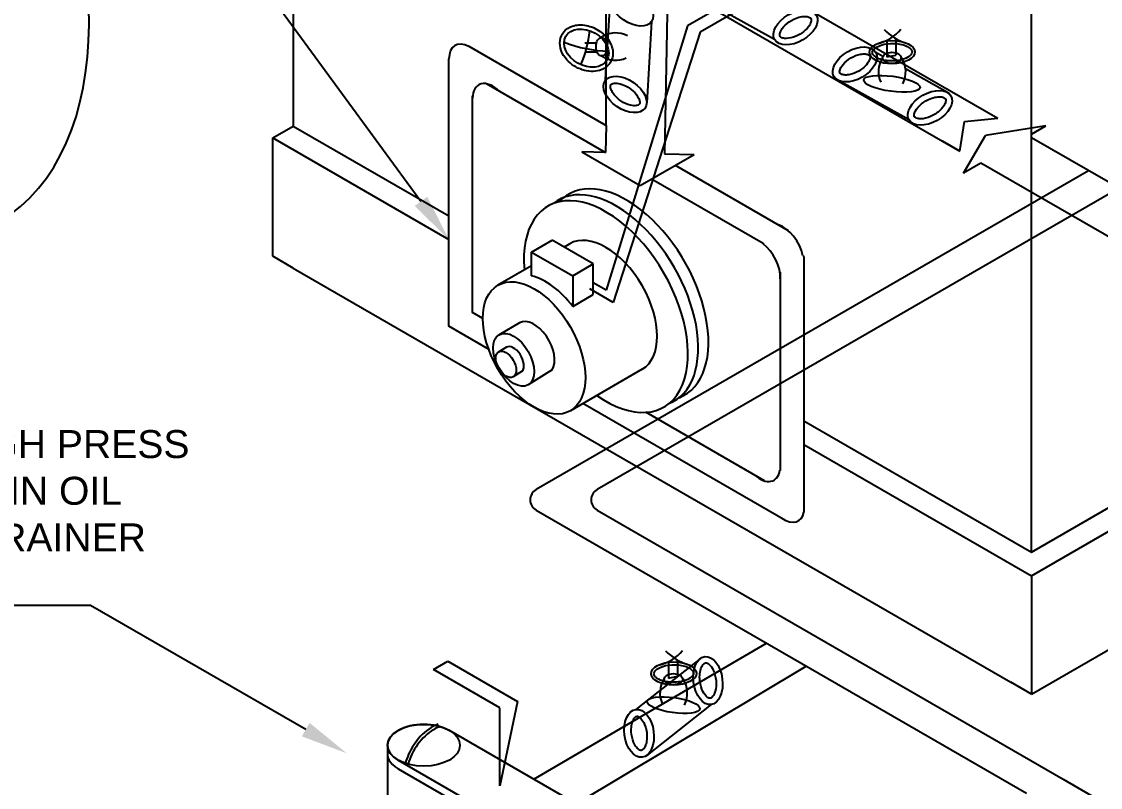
# Model space of a CAD drawing. Header units: millimetres. Extents: x 2399 to 3280, y 1312 to 2501.
# Drawn here: x 3070.3 to 3161.4, y 1476.1 to 1540.8 of the extents above; entities that cross this region are included whole.
import ezdxf
from ezdxf import colors
from ezdxf.entities.mleader import LeaderData, LeaderLine
from ezdxf.math import Vec2, Vec3

# ---------------------------------------------------------------- set-up
doc = ezdxf.new("R2010")
doc.units = ezdxf.units.MM
doc.styles.add('Annotative', font='arial.ttf', dxfattribs={"height": 1})
doc.styles.get("Standard").update_dxf_attribs({"font": 'arial.ttf', "height": 2})

msp = doc.modelspace()

# ---------------------------------------------------------------- linework, layer by layer
at = {"color": 143, "true_color": 0x7aafdf, "extrusion": (-4.44089e-16, 0, -1)}
for p, q in [((3155.60827, 1495.97849), (3155.60827, 1571.54906)), ((3093.25444, 1569.97849), (3093.25444, 1531.97849)), ((3108.08754, 1538.69153), (3108.08754, 1538.724)), ((3091.52239, 1530.97849), (3093.25444, 1531.97849)), ((3093.25444, 1531.97849), (3106.40782, 1524.38439)), ((3091.52239, 1520.97849), (3091.52239, 1530.97849)), ((3091.52239, 1530.97849), (3106.40782, 1522.38439)), ((3113.3941, 1521.33525), (3115.12615, 1522.33525)), ((3118.59025, 1520.33525), (3115.12615, 1522.33525)), ((3116.60429, 1522.03094), (3116.12875, 1521.75639)), ((3093.25444, 1519.97849), (3091.52239, 1520.97849)), ((3113.3941, 1519.33525), (3113.3941, 1521.33525)), ((3113.3941, 1521.33525), (3116.8582, 1519.33525)), ((3136.30615, 1521.01666), (3136.38858, 1520.96906)), ((3093.25444, 1519.97849), (3153.87622, 1484.97849)), ((3113.3941, 1520.17754), (3110.54211, 1518.53094)), ((3116.8582, 1519.33525), (3118.59025, 1520.33525)), ((3118.59025, 1519.739), (3118.59025, 1520.33525)), ((3116.8582, 1519.33525), (3116.8582, 1516.739)), ((3118.59025, 1517.739), (3118.59025, 1519.739)), ((3116.8582, 1516.739), (3118.59025, 1517.739)), ((3112.37922, 1515.34896), (3110.64717, 1514.34896)), ((3111.25955, 1513.2883), (3110.61003, 1512.9133)), ((3112.59889, 1511.26447), (3111.84543, 1510.79835)), ((3115.11929, 1511.38406), (3113.09666, 1510.10632)), ((3122.72801, 1511.42434), (3116.66583, 1507.92434)), ((3136.38858, 1507.07499), (3155.60827, 1495.97849)), ((3136.38858, 1505.07499), (3155.60827, 1493.97849)), ((3155.60827, 1495.97849), (3165.26099, 1501.55149)), ((3155.60827, 1493.97849), (3165.26099, 1499.55149)), ((3155.60827, 1493.97849), (3155.60827, 1483.97849)), ((3155.60827, 1483.97849), (3153.87622, 1484.97849))]:
    msp.add_line(p, q, dxfattribs=at)
at = {"color": 143, "true_color": 0x7aafdf}
for p, q in [((3155.60827, 1495.97849), (3155.60827, 1571.54906)), ((3155.60827, 1495.97849), (3155.60827, 1571.54906)), ((3093.25444, 1569.97849), (3093.25444, 1531.97849)), ((3093.25444, 1569.97849), (3093.25444, 1531.97849)), ((3124.98814, 1548.66742), (3124.61435, 1529.64246)), ((3124.98814, 1548.66742), (3152.75316, 1532.63728)), ((3119.67384, 1532.03465), (3119.67384, 1547.11683)), ((3119.67384, 1547.11683), (3149.56906, 1529.85682)), ((3133.66634, 1544.55033), (3126.56807, 1540.45214)), ((3134.5077, 1543.8829), (3127.6263, 1539.90992)), ((3120.02134, 1542.73171), (3119.77309, 1538.67711)), ((3133.90684, 1539.28865), (3127.90008, 1542.6362)), ((3123.52769, 1540.80167), (3123.11031, 1533.93777)), ((3126.56807, 1540.45214), (3119.69253, 1518.1026)), ((3127.6263, 1539.90992), (3120.28131, 1517.08281)), ((3117.89715, 1539.00701), (3118.87337, 1539.00701, -1.1522)), ((3143.38893, 1539.14356), (3143.3868, 1539.21403)), ((3143.38893, 1539.14356), (3143.38893, 1537.82896)), ((3144.14792, 1539.14356), (3144.14817, 1539.36894)), ((3144.14792, 1539.14356), (3144.14792, 1537.98148, -1.37156)), ((3108.08754, 1538.69153), (3108.08754, 1538.724)), ((3108.08754, 1538.69153), (3108.08754, 1538.724)), ((3117.89715, 1538.24802), (3118.90697, 1538.24802)), ((3119.77309, 1538.67711), (3119.63955, 1536.4959)), ((3143.06642, 1537.86484), (3142.45938, 1538.20348)), ((3143.38893, 1537.82896), (3144.14792, 1537.98148, -1.37156)), ((3119.63955, 1536.4959), (3119.59707, 1535.80209)), ((3148.52241, 1534.82126), (3144.97486, 1536.80023)), ((3145.26472, 1532.49596), (3139.25796, 1535.84352)), ((3149.95302, 1532.36612), (3152.75316, 1532.63728)), ((3091.52239, 1530.97849), (3093.25444, 1531.97849)), ((3091.52239, 1530.97849), (3093.25444, 1531.97849)), ((3093.25444, 1531.97849), (3106.40782, 1524.38439)), ((3093.25444, 1531.97849), (3106.40782, 1524.38439)), ((3119.67384, 1532.03465), (3119.62249, 1529.75489)), ((3149.56906, 1529.85682), (3149.95302, 1532.36612)), ((3156.80946, 1531.99537), (3151.73266, 1531.1805)), ((3155.60827, 1531.30187), (3156.80946, 1531.99537)), ((3091.52239, 1520.97849), (3091.52239, 1530.97849)), ((3091.52239, 1530.97849), (3106.40782, 1522.38439)), ((3091.52239, 1520.97849), (3091.52239, 1530.97849)), ((3091.52239, 1530.97849), (3106.40782, 1522.38439)), ((3149.86497, 1527.98597), (3151.73266, 1531.1805)), ((3165.26099, 1525.41588), (3155.60827, 1530.98888)), ((3149.56906, 1529.85682), (3148.08649, 1530.71278)), ((3119.62249, 1529.75489), (3117.623, 1529.79993)), ((3117.623, 1529.79993), (3122.55704, 1526.95125)), ((3122.55704, 1526.95125), (3127.12059, 1529.58602)), ((3124.61435, 1529.64246), (3127.12059, 1529.58602)), ((3160.43463, 1528.20238), (3113.7637, 1501.25691)), ((3151.33721, 1528.83597), (3149.86497, 1527.98597)), ((3165.26099, 1520.79708), (3151.33721, 1528.83597)), ((3163.0055, 1526.71809), (3118.91706, 1501.26362)), ((3113.3941, 1521.33525), (3115.12615, 1522.33525)), ((3113.3941, 1521.33525), (3115.12615, 1522.33525)), ((3118.59025, 1520.33525), (3115.12615, 1522.33525)), ((3118.59025, 1520.33525), (3115.12615, 1522.33525)), ((3116.60429, 1522.03094), (3116.12875, 1521.75639)), ((3116.60429, 1522.03094), (3116.12875, 1521.75639)), ((3093.25444, 1519.97849), (3091.52239, 1520.97849)), ((3093.25444, 1519.97849), (3091.52239, 1520.97849)), ((3113.3941, 1519.33525), (3113.3941, 1521.33525)), ((3113.3941, 1521.33525), (3116.8582, 1519.33525)), ((3113.3941, 1519.33525), (3113.3941, 1521.33525)), ((3113.3941, 1521.33525), (3116.8582, 1519.33525)), ((3136.30615, 1521.01666), (3136.38858, 1520.96906)), ((3136.30615, 1521.01666), (3136.38858, 1520.96906)), ((3093.25444, 1519.97849), (3153.87622, 1484.97849)), ((3093.25444, 1519.97849), (3153.87622, 1484.97849)), ((3113.3941, 1520.17754), (3110.54211, 1518.53094)), ((3113.3941, 1520.17754), (3110.54211, 1518.53094)), ((3116.8582, 1519.33525), (3118.59025, 1520.33525)), ((3116.8582, 1519.33525), (3118.59025, 1520.33525)), ((3118.59025, 1519.739), (3118.59025, 1520.33525)), ((3118.59025, 1519.739), (3118.59025, 1520.33525)), ((3116.8582, 1519.33525), (3116.8582, 1516.739)), ((3116.8582, 1519.33525), (3116.8582, 1516.739)), ((3118.59025, 1517.739), (3118.59025, 1519.739)), ((3118.59025, 1517.739), (3118.59025, 1519.739)), ((3120.28131, 1517.08281), (3118.313, 1518.21921)), ((3119.69253, 1518.1026), (3118.59025, 1518.739)), ((3116.8582, 1516.739), (3118.59025, 1517.739)), ((3116.8582, 1516.739), (3118.59025, 1517.739)), ((3112.37922, 1515.34896), (3110.64717, 1514.34896)), ((3112.37922, 1515.34896), (3110.64717, 1514.34896)), ((3111.25955, 1513.2883), (3110.61003, 1512.9133)), ((3111.25955, 1513.2883), (3110.61003, 1512.9133)), ((3112.59889, 1511.26447), (3111.84543, 1510.79835)), ((3112.59889, 1511.26447), (3111.84543, 1510.79835)), ((3115.11929, 1511.38406), (3113.09666, 1510.10632)), ((3115.11929, 1511.38406), (3113.09666, 1510.10632)), ((3122.72801, 1511.42434), (3116.66583, 1507.92434)), ((3122.72801, 1511.42434), (3116.66583, 1507.92434)), ((3136.38858, 1507.07499), (3155.60827, 1495.97849)), ((3136.38858, 1507.07499), (3155.60827, 1495.97849)), ((3136.38858, 1505.07499), (3155.60827, 1493.97849)), ((3136.38858, 1505.07499), (3155.60827, 1493.97849)), ((3155.60827, 1495.97849), (3165.26099, 1501.55149)), ((3155.60827, 1495.97849), (3165.26099, 1501.55149)), ((3113.7637, 1499.52485), (3155.19598, 1475.60392)), ((3118.91706, 1499.53156), (3158.29073, 1476.79917)), ((3155.60827, 1493.97849), (3165.26099, 1499.55149)), ((3155.60827, 1493.97849), (3165.26099, 1499.55149)), ((3155.60827, 1493.97849), (3155.60827, 1483.97849)), ((3155.60827, 1493.97849), (3155.60827, 1483.97849)), ((3113.58358, 1476.78736), (3133.23824, 1488.28122)), ((3155.60827, 1483.97849), (3163.52894, 1488.55149)), ((3105.1012, 1486.05908), (3106.30812, 1486.75589)), ((3106.30812, 1486.75589), (3112.20809, 1483.34954)), ((3117.15961, 1474.72273), (3136.57601, 1486.35416)), ((3127.64721, 1487.00058), (3124.46129, 1484.48039)), ((3124.94047, 1486.64751), (3124.93834, 1486.71798)), ((3124.94047, 1486.64751), (3124.94047, 1485.33291)), ((3125.69945, 1486.64751), (3125.69971, 1486.87289)), ((3125.69945, 1486.64751), (3125.69945, 1485.48543, -1.37156)), ((3110.69312, 1482.83058), (3105.1012, 1486.05908)), ((3124.94047, 1485.33291), (3125.69945, 1485.48543, -1.37156)), ((3124.46129, 1484.48039), (3122.74739, 1483.12464)), ((3155.60827, 1483.97849), (3153.87622, 1484.97849)), ((3155.60827, 1483.97849), (3153.87622, 1484.97849)), ((3112.20809, 1483.34954, -58.89213), (3110.69312, 1476.24547)), ((3110.69312, 1476.24547), (3110.69312, 1482.83058)), ((3112.20809, 1483.34954), (3112.20809, 1483.34954, -58.89213)), ((3122.74739, 1483.12464), (3122.20223, 1482.69339)), ((3128.54884, 1483.10101), (3123.15741, 1478.83254)), ((3119.43288, 1473.41026), (3106.4425, 1480.91026)), ((3101.21557, 1479.66026), (3101.21557, 1469.66026)), ((3102.11237, 1478.41026), (3115.10275, 1470.91026)), ((3102.11237, 1477.67803), (3115.10275, 1470.17803)), ((3158.29073, 1476.79917), (3160.7123, 1475.40107))]:
    msp.add_line(p, q, dxfattribs=at)
at = {"color": 143, "true_color": 0x7aafdf, "extrusion": (4.44089e-16, 0, -1)}
for p, q in [((3155.60827, 1495.97849), (3155.60827, 1571.54906)), ((3093.25444, 1569.97849), (3093.25444, 1531.97849)), ((3108.08754, 1538.69153), (3108.08754, 1538.724)), ((3091.52239, 1530.97849), (3093.25444, 1531.97849)), ((3093.25444, 1531.97849), (3106.40782, 1524.38439)), ((3091.52239, 1520.97849), (3091.52239, 1530.97849)), ((3091.52239, 1530.97849), (3106.40782, 1522.38439)), ((3113.3941, 1521.33525), (3115.12615, 1522.33525)), ((3118.59025, 1520.33525), (3115.12615, 1522.33525)), ((3116.60429, 1522.03094), (3116.12875, 1521.75639)), ((3093.25444, 1519.97849), (3091.52239, 1520.97849)), ((3113.3941, 1519.33525), (3113.3941, 1521.33525)), ((3113.3941, 1521.33525), (3116.8582, 1519.33525)), ((3136.30615, 1521.01666), (3136.38858, 1520.96906)), ((3093.25444, 1519.97849), (3153.87622, 1484.97849)), ((3113.3941, 1520.17754), (3110.54211, 1518.53094)), ((3116.8582, 1519.33525), (3118.59025, 1520.33525)), ((3118.59025, 1519.739), (3118.59025, 1520.33525)), ((3116.8582, 1519.33525), (3116.8582, 1516.739)), ((3118.59025, 1517.739), (3118.59025, 1519.739)), ((3116.8582, 1516.739), (3118.59025, 1517.739)), ((3112.37922, 1515.34896), (3110.64717, 1514.34896)), ((3111.25955, 1513.2883), (3110.61003, 1512.9133)), ((3112.59889, 1511.26447), (3111.84543, 1510.79835)), ((3115.11929, 1511.38406), (3113.09666, 1510.10632)), ((3122.72801, 1511.42434), (3116.66583, 1507.92434)), ((3136.38858, 1507.07499), (3155.60827, 1495.97849)), ((3136.38858, 1505.07499), (3155.60827, 1493.97849)), ((3155.60827, 1495.97849), (3165.26099, 1501.55149)), ((3155.60827, 1493.97849), (3165.26099, 1499.55149)), ((3155.60827, 1493.97849), (3155.60827, 1483.97849)), ((3155.60827, 1483.97849), (3163.52894, 1488.55149)), ((3155.60827, 1483.97849), (3153.87622, 1484.97849))]:
    msp.add_line(p, q, dxfattribs=at)
at = {"color": 143, "true_color": 0x7aafdf, "extrusion": (-4.44089e-16, 0, -1)}
for points in [[(-3108.08754, 1538.724), (-3119.67384, 1532.03465)], [(-3109.76247, 1513.13817), (-3106.40782, 1515.07499), (-3106.40782, 1521.22969), (-3106.40782, 1537.66223)], [(-3109.59631, 1535.54351), (-3119.62249, 1529.75489)], [(-3109.27384, 1515.72969), (-3108.40782, 1516.22969), (-3108.40782, 1521.22969), (-3108.40782, 1534.53161)], [(-3123.51779, 1527.50594), (-3132.93277, 1522.0702)], [(-3136.38858, 1520.96906), (-3136.38858, 1506.22969), (-3136.38858, 1499.35386)], [(-3134.38858, 1519.61593), (-3134.38858, 1506.22969), (-3134.38858, 1502.88263)], [(-3134.83352, 1498.6634), (-3117.72947, 1508.53843)], [(-3133.04811, 1502.00361), (-3123.02345, 1507.79135)]]:
    msp.add_lwpolyline(points, dxfattribs=at)
at = {"color": 143, "true_color": 0x7aafdf}
for points in [[(3108.08754, 1538.724), (3119.67384, 1532.03465)], [(3108.08754, 1538.724), (3119.67384, 1532.03465)], [(3109.76247, 1513.13817), (3106.40782, 1515.07499), (3106.40782, 1521.22969), (3106.40782, 1537.66223)], [(3109.76247, 1513.13817), (3106.40782, 1515.07499), (3106.40782, 1521.22969), (3106.40782, 1537.66223)], [(3109.59631, 1535.54351), (3119.62249, 1529.75489)], [(3109.59631, 1535.54351), (3119.62249, 1529.75489)], [(3109.27384, 1515.72969), (3108.40782, 1516.22969), (3108.40782, 1521.22969), (3108.40782, 1534.53161)], [(3109.27384, 1515.72969), (3108.40782, 1516.22969), (3108.40782, 1521.22969), (3108.40782, 1534.53161)], [(3125.51779, 1528.66064), (3135.04401, 1523.16067)], [(3125.51779, 1528.66064), (3135.04401, 1523.16067)], [(3123.51779, 1527.50594), (3132.93277, 1522.0702)], [(3136.38858, 1520.96906), (3136.38858, 1506.22969), (3136.38858, 1499.35386)], [(3136.38858, 1520.96906), (3136.38858, 1506.22969), (3136.38858, 1499.35386)], [(3134.38858, 1519.61593), (3134.38858, 1506.22969), (3134.38858, 1502.88263)], [(3134.38858, 1519.61593), (3134.38858, 1506.22969), (3134.38858, 1502.88263)], [(3134.83352, 1498.6634), (3117.72947, 1508.53843)], [(3134.83352, 1498.6634), (3117.72947, 1508.53843)], [(3133.04811, 1502.00361), (3123.02345, 1507.79135)], [(3133.04811, 1502.00361), (3123.02345, 1507.79135)]]:
    msp.add_lwpolyline(points, dxfattribs=at)
at = {"color": 143, "true_color": 0x7aafdf, "extrusion": (4.44089e-16, 0, -1)}
for points in [[(-3108.08754, 1538.724), (-3119.67384, 1532.03465)], [(-3109.76247, 1513.13817), (-3106.40782, 1515.07499), (-3106.40782, 1521.22969), (-3106.40782, 1537.66223)], [(-3109.59631, 1535.54351), (-3119.62249, 1529.75489)], [(-3109.27384, 1515.72969), (-3108.40782, 1516.22969), (-3108.40782, 1521.22969), (-3108.40782, 1534.53161)], [(-3125.51779, 1528.66064), (-3135.04401, 1523.16067)], [(-3123.51779, 1527.50594), (-3132.93277, 1522.0702)], [(-3136.38858, 1520.96906), (-3136.38858, 1506.22969), (-3136.38858, 1499.35386)], [(-3134.38858, 1519.61593), (-3134.38858, 1506.22969), (-3134.38858, 1502.88263)], [(-3134.83352, 1498.6634), (-3117.72947, 1508.53843)], [(-3133.04811, 1502.00361), (-3123.02345, 1507.79135)]]:
    msp.add_lwpolyline(points, dxfattribs=at)
at = {"color": 143, "true_color": 0x7aafdf}
for centre, radius, start, end in [((3108.06697, 1541.1606), 10.29815, 337.0911378, 353.7239665), ((3141.9247, 1542.25765), 3.37659, 282.8576029, 321.6732251), ((3146.29966, 1543.13825), 4.34015, 223.5911844, 253.194751), ((3120.01471, 1548.84308), 10.52524, 248.3434731, 269.2994189), ((3120.47747, 1537.63053), 2.21613, 62.7352933, 122.7352933), ((3120.47164, 1539.60315), 2.06861, 235.5366857, 295.5366857), ((3144.74407, 1536.56908), 2.06861, 145.5366857, 205.5366857), ((3142.77144, 1536.56325), 2.21613, 332.7352933, 32.7352933), ((3114.2637, 1500.39088), 1, 120, 240), ((3119.41706, 1500.39759), 1, 120, 240), ((3123.47624, 1489.7616), 3.37659, 282.8576029, 321.6732251), ((3127.85119, 1490.6422), 4.34015, 223.5911844, 253.194751), ((3126.2956, 1484.07303), 2.06861, 145.5366857, 205.5366857), ((3124.32298, 1484.0672), 2.21613, 332.7352933, 32.7352933)]:
    msp.add_arc(centre, radius, start, end, dxfattribs=at)
for centre, major_axis, ratio, start_param, end_param in [((3049.64614, 1556.11216), (18.64993, -32.30263), 0.57735027, 6.29407211, 9.35039386), ((3108.13987, 1536.66223), (1.22474, -2.12132), 0.57735027, 2.38640917, 3.92699082), ((3108.13987, 1536.66223), (1.22474, -2.12132), 0.57735027, 2.38640917, 3.92699082), ((3108.13987, 1536.66223), (1.22474, -2.12132), 0.57735027, 2.38640917, 3.92699082), ((3108.13987, 1536.66223), (1.22474, -2.12132), 0.57735027, 2.38640917, 3.92699082), ((3140.68929, 1537.18151), (1.77009, 1.02196), 0.60575805, -1.57079633, 4.71238898), ((3121.28456, 1534.64884), (-1.6875, 1.15325), 0.60575805, -1.57079633, 4.71238898), ((3110.13987, 1533.33072), (1.22474, -2.12132), 0.57735027, 2.03697802, 3.92699082), ((3110.13987, 1533.33072), (1.22474, -2.12132), 0.57735027, 2.03697802, 3.92699082), ((3110.13987, 1533.33072), (1.22474, -2.12132), 0.57735027, 2.03697802, 3.92699082), ((3110.13987, 1533.33072), (1.22474, -2.12132), 0.57735027, 2.03697802, 3.92699082), ((3108.13987, 1536.66223), (1.22474, -2.12132), 0.57735027, 0.64602614, 0.68396431), ((3108.13987, 1536.66223), (1.22474, -2.12132), 0.57735027, 0.64602614, 0.68396431), ((3108.13987, 1536.66223), (1.22474, -2.12132), 0.57735027, 0.64602614, 0.68396431), ((3108.13987, 1536.66223), (1.22474, -2.12132), 0.57735027, 0.64602614, 0.68396431), ((3108.13987, 1536.66223), (1.22474, -2.12132), 0.57735027, 5.65311148, 5.65831626), ((3108.13987, 1536.66223), (1.22474, -2.12132), 0.57735027, 5.65311148, 5.65831626), ((3108.13987, 1536.66223), (1.22474, -2.12132), 0.57735027, 5.65311148, 5.65831626), ((3108.13987, 1536.66223), (1.22474, -2.12132), 0.57735027, 5.65311148, 5.65831626), ((3121.3982, 1517.72764), (4.89898, -8.48528), 0.57735027, 6.19468146, 9.60248856), ((3121.3982, 1517.72764), (4.89898, -8.48528), 0.57735027, 6.19468146, 9.60248856), ((3121.3982, 1517.72764), (4.89898, -8.48528), 0.57735027, 6.19468146, 9.60248856), ((3121.3982, 1517.72764), (4.89898, -8.48528), 0.57735027, 6.19468146, 9.60248856), ((3120.53217, 1517.22764), (4.89898, -8.48528), 0.57735027, 6.19468146, 9.5132818), ((3120.53217, 1517.22764), (4.89898, -8.48528), 0.57735027, 6.19468146, 9.5132818), ((3120.53217, 1517.22764), (4.89898, -8.48528), 0.57735027, 6.19468146, 9.5132818), ((3120.53217, 1517.22764), (4.89898, -8.48528), 0.57735027, 6.19468146, 9.5132818), ((3119.66615, 1516.72764), (4.89898, -8.48528), 0.57735027, 5.38752051, 10.32044275), ((3119.66615, 1516.72764), (4.89898, -8.48528), 0.57735027, 5.38752051, 10.32044275), ((3119.66615, 1516.72764), (4.89898, -8.48528), 0.57735027, 5.38752051, 10.32044275), ((3119.66615, 1516.72764), (4.89898, -8.48528), 0.57735027, 5.38752051, 10.32044275), ((3134.63561, 1521.45286), (1.22474, -2.12132), 0.57735027, 7.335896, 8.87741313), ((3134.63561, 1521.45286), (1.22474, -2.12132), 0.57735027, 7.335896, 8.87741313), ((3134.63561, 1521.45286), (1.22474, -2.12132), 0.57735027, 7.335896, 8.87741313), ((3134.63561, 1521.45286), (1.22474, -2.12132), 0.57735027, 7.335896, 8.87741313), ((3119.66615, 1516.72764), (3.06186, -5.3033), 0.57735027, 6.28318531, 9.42477796), ((3119.66615, 1516.72764), (3.06186, -5.3033), 0.57735027, 6.28318531, 9.42477796), ((3119.66615, 1516.72764), (3.06186, -5.3033), 0.57735027, 6.28318531, 9.42477796), ((3119.66615, 1516.72764), (3.06186, -5.3033), 0.57735027, 6.28318531, 9.42477796), ((3134.63561, 1521.45286), (1.22474, -2.12132), 0.57735027, 4.11092313, 4.12755218), ((3134.63561, 1521.45286), (1.22474, -2.12132), 0.57735027, 4.11092313, 4.12755218), ((3134.63561, 1521.45286), (1.22474, -2.12132), 0.57735027, 4.11092313, 4.12755218), ((3134.63561, 1521.45286), (1.22474, -2.12132), 0.57735027, 4.11092313, 4.12755218), ((3132.66124, 1520.22007), (1.22474, -2.12132), 0.57735027, 0.71160501, 2.1955579), ((3132.66124, 1520.22007), (1.22474, -2.12132), 0.57735027, 0.71160501, 2.1955579), ((3132.66124, 1520.22007), (1.22474, -2.12132), 0.57735027, 0.71160501, 2.1955579), ((3132.66124, 1520.22007), (1.22474, -2.12132), 0.57735027, 0.71160501, 2.1955579), ((3114.54228, 1513.85133), (3.06186, -5.3033), 0.57735027, 8.075063, 8.90775104), ((3114.54228, 1513.85133), (3.06186, -5.3033), 0.57735027, 8.075063, 8.90775104), ((3114.54228, 1513.85133), (3.06186, -5.3033), 0.57735027, 8.075063, 8.90775104), ((3114.54228, 1513.85133), (3.06186, -5.3033), 0.57735027, 8.075063, 8.90775104), ((3134.63561, 1521.45286), (1.22474, -2.12132), 0.57735027, 5.33715056, 5.35467613), ((3134.63561, 1521.45286), (1.22474, -2.12132), 0.57735027, 5.33715056, 5.35467613), ((3134.63561, 1521.45286), (1.22474, -2.12132), 0.57735027, 5.33715056, 5.35467613), ((3134.63561, 1521.45286), (1.22474, -2.12132), 0.57735027, 5.33715056, 5.35467613), ((3114.54228, 1513.85133), (3.06186, -5.3033), 0.57735027, 9.57717223, 9.62100721), ((3114.54228, 1513.85133), (3.06186, -5.3033), 0.57735027, 9.57717223, 9.62100721), ((3114.54228, 1513.85133), (3.06186, -5.3033), 0.57735027, 9.57717223, 9.62100721), ((3114.54228, 1513.85133), (3.06186, -5.3033), 0.57735027, 9.57717223, 9.62100721), ((3113.60397, 1513.22764), (1.22474, -2.12132), 0.57735027, 6.5629608, 9.42477796), ((3113.60397, 1513.22764), (1.22474, -2.12132), 0.57735027, 6.5629608, 9.42477796), ((3113.60397, 1513.22764), (1.22474, -2.12132), 0.57735027, 6.5629608, 9.42477796), ((3113.60397, 1513.22764), (1.22474, -2.12132), 0.57735027, 6.5629608, 9.42477796), ((3111.87192, 1512.22764), (0.61237, -1.06066), 0.57735027, 6.49403221, 9.42477796), ((3111.87192, 1512.22764), (0.61237, -1.06066), 0.57735027, 6.49403221, 9.42477796), ((3111.87192, 1512.22764), (0.61237, -1.06066), 0.57735027, 6.49403221, 9.42477796), ((3111.87192, 1512.22764), (0.61237, -1.06066), 0.57735027, 6.49403221, 9.42477796), ((3132.63892, 1504.18324), (1.22474, -2.12132), 0.57735027, 5.25928715, 6.91875052), ((3132.63892, 1504.18324), (1.22474, -2.12132), 0.57735027, 5.25928715, 6.91875052), ((3132.63892, 1504.18324), (1.22474, -2.12132), 0.57735027, 5.25928715, 6.91875052), ((3132.63892, 1504.18324), (1.22474, -2.12132), 0.57735027, 5.25928715, 6.91875052), ((3134.69243, 1500.73821), (1.22474, -2.12132), 0.57735027, 8.81571863, 8.83746937), ((3134.69243, 1500.73821), (1.22474, -2.12132), 0.57735027, 8.81571863, 8.83746937), ((3134.69243, 1500.73821), (1.22474, -2.12132), 0.57735027, 8.81571863, 8.83746937), ((3134.69243, 1500.73821), (1.22474, -2.12132), 0.57735027, 8.81571863, 8.83746937), ((3134.69243, 1500.73821), (1.22474, -2.12132), 0.57735027, 3.76830178, 3.77715787), ((3134.69243, 1500.73821), (1.22474, -2.12132), 0.57735027, 3.76830178, 3.77715787), ((3134.69243, 1500.73821), (1.22474, -2.12132), 0.57735027, 3.76830178, 3.77715787), ((3134.69243, 1500.73821), (1.22474, -2.12132), 0.57735027, 3.76830178, 3.77715787), ((3134.69243, 1500.73821), (1.22474, -2.12132), 0.57735027, 5.41623767, 6.86463338), ((3134.69243, 1500.73821), (1.22474, -2.12132), 0.57735027, 5.41623767, 6.86463338), ((3134.69243, 1500.73821), (1.22474, -2.12132), 0.57735027, 5.41623767, 6.86463338), ((3134.69243, 1500.73821), (1.22474, -2.12132), 0.57735027, 5.41623767, 6.86463338), ((3122.46901, 1480.66695), (-0.26679, 2.02644), 0.60575805, -1.57079633, 4.71238898), ((3104.27743, 1479.66026), (-3.06186, 0), 0.57735027, 3.92699082, 7.06858347), ((3104.27743, 1478.92803), (-3.06186, 0), 0.57735027, 6.07456862, 7.06858347)]:
    msp.add_ellipse(centre, major_axis=major_axis, ratio=ratio, start_param=start_param, end_param=end_param, dxfattribs=at)
for centre, major_axis, ratio in [((3121.84019, 1541.95492), (1.6875, -1.15325), 0.59812205), ((3135.67693, 1540.31061), (-1.77009, -1.02196), 0.59812205), ((3118.01399, 1538.55931), (1.73713, -1.00293), 0.73106887), ((3119.30106, 1538.67711), (0, -0.77951), 0.60555836), ((3143.8431, 1538.21815, 10.47444), (-1.91563, -0.02636), 0.5118697), ((3143.81802, 1537.73966), (-0.77951, 0), 0.60555836), ((3143.81753, 1535.54804), (-2.37969, 0.32998), 0.26620838), ((3147.03481, 1533.51793), (-1.77009, -1.02196), 0.59812205), ((3113.60397, 1513.22764), (3.06186, -5.3033), 0.57735027), ((3113.60397, 1513.22764), (3.06186, -5.3033), 0.57735027), ((3113.60397, 1513.22764), (3.06186, -5.3033), 0.57735027), ((3113.60397, 1513.22764), (3.06186, -5.3033), 0.57735027), ((3111.87192, 1512.22764), (1.22474, -2.12132), 0.57735027), ((3111.87192, 1512.22764), (1.22474, -2.12132), 0.57735027), ((3111.87192, 1512.22764), (1.22474, -2.12132), 0.57735027), ((3111.87192, 1512.22764), (1.22474, -2.12132), 0.57735027), ((3111.2224, 1511.85264), (0.61237, -1.06066), 0.57735027), ((3111.2224, 1511.85264), (0.61237, -1.06066), 0.57735027), ((3111.2224, 1511.85264), (0.61237, -1.06066), 0.57735027), ((3111.2224, 1511.85264), (0.61237, -1.06066), 0.57735027), ((3128.28205, 1485.12745), (0.26679, -2.02644), 0.59812205), ((3125.39464, 1485.7221, 10.47444), (-1.91563, -0.02636), 0.5118697), ((3125.36956, 1485.24361), (-0.77951, 0), 0.60555836), ((3125.36906, 1483.05199), (-2.22336, 0.3083), 0.2849266), ((3104.27743, 1479.66026), (-3.06186, 0), 0.57735027)]:
    msp.add_ellipse(centre, major_axis=major_axis, ratio=ratio, dxfattribs=at)
for points, knots in [([(3134.37435, 1539.55856), (3134.38886, 1539.53343), (3134.40862, 1539.51), (3134.48296, 1539.45795), (3134.53854, 1539.43058), (3134.69266, 1539.39023), (3134.79059, 1539.37776), (3135.13955, 1539.38169), (3135.43994, 1539.44754), (3136.02696, 1539.70349), (3136.31238, 1539.89203), (3136.70702, 1540.26641), (3136.83944, 1540.44453), (3136.97842, 1540.72308), (3137.00478, 1540.8303), (3137.01333, 1540.98254), (3136.99998, 1541.02568), (3136.96261, 1541.09333), (3136.93502, 1541.12522), (3136.80766, 1541.19453), (3136.70659, 1541.22705), (3136.43859, 1541.24907), (3136.27342, 1541.23839), (3135.91682, 1541.16226), (3135.72569, 1541.09719), (3135.26751, 1540.87988), (3135.00749, 1540.70042), (3134.60422, 1540.31061), (3134.46346, 1540.1006), (3134.3549, 1539.82523), (3134.34212, 1539.73697), (3134.3464, 1539.62027), (3134.35799, 1539.58689), (3134.37435, 1539.55856)], [0, 0, 0, 0, 0.27205079, 0.27205079, 0.54410157, 0.54410157, 0.81615236, 0.81615236, 1.38420408, 1.38420408, 1.95225581, 1.95225581, 2.40644277, 2.40644277, 2.76835899, 2.76835899, 3.13027522, 3.13027522, 3.49219144, 3.49219144, 3.85410767, 3.85410767, 4.21602389, 4.21602389, 4.57794012, 4.57794012, 5.10804987, 5.10804987, 5.63815962, 5.63815962, 5.97649806, 5.97649806, 6.28318531, 6.28318531, 6.28318531, 6.28318531]), ([(3120.05553, 1537.38063), (3120.15126, 1537.54643), (3120.21277, 1537.7316), (3120.28637, 1538.29572), (3120.19758, 1538.68908), (3119.81523, 1539.40194), (3119.52209, 1539.72391), (3118.8206, 1540.22405), (3118.41262, 1540.40181), (3117.58824, 1540.56086), (3117.1714, 1540.54226), (3116.53751, 1540.31631), (3116.29686, 1540.15714), (3115.9395, 1539.73365), (3115.82584, 1539.47072), (3115.75413, 1538.91657), (3115.79393, 1538.62701), (3115.99792, 1538.07526), (3116.16166, 1537.81215), (3116.71095, 1537.19748), (3117.17248, 1536.89677), (3118.15717, 1536.56847), (3118.67988, 1536.54076), (3119.41212, 1536.76139), (3119.66516, 1536.90999), (3119.93379, 1537.19568), (3120.00026, 1537.28491), (3120.05553, 1537.38063)], [0, 0, 0, 0, 0.29496103, 0.29496103, 0.86754624, 0.86754624, 1.44013145, 1.44013145, 2.01271666, 2.01271666, 2.58530186, 2.58530186, 3.01133152, 3.01133152, 3.43736118, 3.43736118, 3.86339084, 3.86339084, 4.2894205, 4.2894205, 4.98522742, 4.98522742, 5.68103433, 5.68103433, 6.11289315, 6.11289315, 6.28318531, 6.28318531, 6.28318531, 6.28318531]), ([(3142.16502, 1538.19506, 10.47444), (3142.16572, 1538.1445, 10.47444), (3142.17984, 1538.09246, 10.47444), (3142.25269, 1537.97295, 10.47444), (3142.31273, 1537.90699, 10.47444), (3142.48378, 1537.7792, 10.47444), (3142.59423, 1537.71775, 10.47444), (3143.01421, 1537.54721, 10.47444), (3143.40159, 1537.47607, 10.47444), (3144.18667, 1537.47361, 10.47444), (3144.58221, 1537.5421, 10.47444), (3145.08696, 1537.73591, 10.47444), (3145.24732, 1537.83271, 10.47444), (3145.4364, 1538.00704, 10.47444), (3145.48446, 1538.08255, 10.47444), (3145.52739, 1538.21134, 10.47444), (3145.52713, 1538.26559, 10.47444), (3145.48395, 1538.39208, 10.47444), (3145.43612, 1538.46563, 10.47444), (3145.26855, 1538.61572, 10.47444), (3145.14981, 1538.69046, 10.47444), (3144.85732, 1538.81733, 10.47444), (3144.68398, 1538.86961, 10.47444), (3144.15822, 1538.96939, 10.47444), (3143.77292, 1538.9787, 10.47444), (3143.06384, 1538.88238, 10.47444), (3142.74181, 1538.77593, 10.47444), (3142.38605, 1538.56341, 10.47444), (3142.28963, 1538.47437, 10.47444), (3142.18225, 1538.3191, 10.47444), (3142.1642, 1538.25523, 10.47444), (3142.16502, 1538.19506, 10.47444)], [0, 0, 0, 0, 0.29371084, 0.29371084, 0.58742168, 0.58742168, 0.88113252, 0.88113252, 1.53779541, 1.53779541, 2.19445829, 2.19445829, 2.62294931, 2.62294931, 2.96496298, 2.96496298, 3.30697666, 3.30697666, 3.64899034, 3.64899034, 3.99100401, 3.99100401, 4.33301769, 4.33301769, 4.94606515, 4.94606515, 5.55911261, 5.55911261, 5.93365654, 5.93365654, 6.28318531, 6.28318531, 6.28318531, 6.28318531]), ([(3141.01359, 1536.61981), (3141.16814, 1536.70904), (3141.31393, 1536.8134), (3141.61811, 1537.0802), (3141.75799, 1537.24985), (3141.9353, 1537.55548), (3141.97061, 1537.68864), (3141.97731, 1537.83314), (3141.96787, 1537.86856), (3141.94442, 1537.92036), (3141.92986, 1537.94089), (3141.86008, 1537.99362), (3141.80242, 1538.02387), (3141.63022, 1538.06659), (3141.51681, 1538.07811), (3141.25388, 1538.06425), (3141.1048, 1538.03908), (3140.68249, 1537.91737), (3140.39893, 1537.78095), (3139.91113, 1537.4372), (3139.70827, 1537.23014), (3139.48932, 1536.90141), (3139.43679, 1536.77355), (3139.39865, 1536.59713), (3139.40205, 1536.54073), (3139.41904, 1536.46764), (3139.43, 1536.44785), (3139.47586, 1536.39851), (3139.5151, 1536.36839), (3139.65551, 1536.31489), (3139.75584, 1536.29368), (3140.00288, 1536.28688), (3140.14881, 1536.3012), (3140.5338, 1536.38863), (3140.78348, 1536.48696), (3141.01359, 1536.61981)], [-1.57079633, -1.57079633, -1.57079633, -1.57079633, -1.2533915, -1.2533915, -0.81183301, -0.81183301, -0.37027452, -0.37027452, -0.05974953, -0.05974953, 0.25077545, 0.25077545, 0.56130044, 0.56130044, 0.87182543, 0.87182543, 1.18235042, 1.18235042, 1.71911562, 1.71911562, 2.25588082, 2.25588082, 2.63932032, 2.63932032, 2.95942498, 2.95942498, 3.27952963, 3.27952963, 3.59963429, 3.59963429, 3.91973894, 3.91973894, 4.2398436, 4.2398436, 4.71238898, 4.71238898, 4.71238898, 4.71238898]), ([(3121.65053, 1535.18433), (3121.50318, 1535.28503), (3121.346, 1535.37127), (3120.97382, 1535.52998), (3120.76033, 1535.58264), (3120.40807, 1535.61017), (3120.27274, 1535.58436), (3120.13959, 1535.52784), (3120.11174, 1535.504), (3120.0752, 1535.46044), (3120.063, 1535.43842), (3120.04567, 1535.35269), (3120.04336, 1535.28762), (3120.07939, 1535.1139), (3120.11811, 1535.00668), (3120.24442, 1534.77567), (3120.33164, 1534.65217), (3120.62417, 1534.32416), (3120.8699, 1534.12761), (3121.39093, 1533.83668), (3121.6654, 1533.74345), (3122.05652, 1533.68838), (3122.19452, 1533.69638), (3122.37006, 1533.73837), (3122.41943, 1533.76585), (3122.47796, 1533.81281), (3122.49105, 1533.83125), (3122.51568, 1533.89396), (3122.52584, 1533.94237), (3122.51329, 1534.0921), (3122.48898, 1534.19172), (3122.38816, 1534.41736), (3122.31209, 1534.54271), (3122.06662, 1534.8519), (3121.86989, 1535.03442), (3121.65053, 1535.18433)], [-1.57079633, -1.57079633, -1.57079633, -1.57079633, -1.2533915, -1.2533915, -0.81183301, -0.81183301, -0.37027452, -0.37027452, -0.05974953, -0.05974953, 0.25077545, 0.25077545, 0.56130044, 0.56130044, 0.87182543, 0.87182543, 1.18235042, 1.18235042, 1.71911562, 1.71911562, 2.25588082, 2.25588082, 2.63932032, 2.63932032, 2.95942498, 2.95942498, 3.27952963, 3.27952963, 3.59963429, 3.59963429, 3.91973894, 3.91973894, 4.2398436, 4.2398436, 4.71238898, 4.71238898, 4.71238898, 4.71238898]), ([(3145.73222, 1532.76588), (3145.74673, 1532.74075), (3145.76649, 1532.71731), (3145.84084, 1532.66527), (3145.89642, 1532.6379), (3146.05053, 1532.59755), (3146.14847, 1532.58507), (3146.49742, 1532.58901), (3146.79782, 1532.65486), (3147.38484, 1532.9108), (3147.67026, 1533.09934), (3148.0649, 1533.47373), (3148.19732, 1533.65185), (3148.33629, 1533.9304), (3148.36266, 1534.03762), (3148.3712, 1534.18986), (3148.35785, 1534.23299), (3148.32048, 1534.30064), (3148.29289, 1534.33254), (3148.16554, 1534.40185), (3148.06446, 1534.43437), (3147.79647, 1534.45639), (3147.6313, 1534.44571), (3147.2747, 1534.36958), (3147.08356, 1534.3045), (3146.62539, 1534.0872), (3146.36537, 1533.90773), (3145.96209, 1533.51793), (3145.82133, 1533.30791), (3145.71277, 1533.03255), (3145.69999, 1532.94428), (3145.70427, 1532.82759), (3145.71587, 1532.79421), (3145.73222, 1532.76588)], [0, 0, 0, 0, 0.27205079, 0.27205079, 0.54410157, 0.54410157, 0.81615236, 0.81615236, 1.38420408, 1.38420408, 1.95225581, 1.95225581, 2.40644277, 2.40644277, 2.76835899, 2.76835899, 3.13027522, 3.13027522, 3.49219144, 3.49219144, 3.85410767, 3.85410767, 4.21602389, 4.21602389, 4.57794012, 4.57794012, 5.10804987, 5.10804987, 5.63815962, 5.63815962, 5.97649806, 5.97649806, 6.28318531, 6.28318531, 6.28318531, 6.28318531]), ([(3123.71656, 1485.69901, 10.47444), (3123.71726, 1485.64845, 10.47444), (3123.73138, 1485.59641, 10.47444), (3123.80423, 1485.4769, 10.47444), (3123.86427, 1485.41094, 10.47444), (3124.03532, 1485.28315, 10.47444), (3124.14576, 1485.2217, 10.47444), (3124.56575, 1485.05116, 10.47444), (3124.95313, 1484.98002, 10.47444), (3125.73821, 1484.97756, 10.47444), (3126.13375, 1485.04605, 10.47444), (3126.63849, 1485.23986, 10.47444), (3126.79885, 1485.33666, 10.47444), (3126.98794, 1485.51099, 10.47444), (3127.03599, 1485.5865, 10.47444), (3127.07892, 1485.71528, 10.47444), (3127.07867, 1485.76954, 10.47444), (3127.03549, 1485.89603, 10.47444), (3126.98766, 1485.96958, 10.47444), (3126.82008, 1486.11967, 10.47444), (3126.70135, 1486.19441, 10.47444), (3126.40886, 1486.32128, 10.47444), (3126.23552, 1486.37356, 10.47444), (3125.70976, 1486.47334, 10.47444), (3125.32446, 1486.48265, 10.47444), (3124.61537, 1486.38633, 10.47444), (3124.29335, 1486.27988, 10.47444), (3123.93759, 1486.06736, 10.47444), (3123.84116, 1485.97832, 10.47444), (3123.73379, 1485.82305, 10.47444), (3123.71573, 1485.75918, 10.47444), (3123.71656, 1485.69901, 10.47444)], [0, 0, 0, 0, 0.29371084, 0.29371084, 0.58742168, 0.58742168, 0.88113252, 0.88113252, 1.53779541, 1.53779541, 2.19445829, 2.19445829, 2.62294931, 2.62294931, 2.96496298, 2.96496298, 3.30697666, 3.30697666, 3.64899034, 3.64899034, 3.99100401, 3.99100401, 4.33301769, 4.33301769, 4.94606515, 4.94606515, 5.55911261, 5.55911261, 5.93365654, 5.93365654, 6.28318531, 6.28318531, 6.28318531, 6.28318531]), ([(3128.47838, 1483.63623), (3128.50714, 1483.64001), (3128.53636, 1483.6493), (3128.61289, 1483.69807), (3128.65945, 1483.73894), (3128.75571, 1483.86589), (3128.80471, 1483.95159), (3128.93461, 1484.27549), (3128.98873, 1484.57822), (3128.97691, 1485.2185), (3128.91195, 1485.55435), (3128.71709, 1486.06222), (3128.60319, 1486.25272), (3128.39904, 1486.48771), (3128.31007, 1486.5531), (3128.17268, 1486.61926), (3128.12772, 1486.62343), (3128.05092, 1486.6148), (3128.0109, 1486.60151), (3127.89812, 1486.51037), (3127.8294, 1486.42944), (3127.7065, 1486.19027), (3127.65316, 1486.03358), (3127.58703, 1485.67499), (3127.57401, 1485.47351), (3127.59944, 1484.96705), (3127.66573, 1484.65814), (3127.87154, 1484.13639), (3128.0117, 1483.92598), (3128.22456, 1483.72031), (3128.30122, 1483.67472), (3128.41067, 1483.63402), (3128.44594, 1483.63196), (3128.47838, 1483.63623)], [0, 0, 0, 0, 0.27205079, 0.27205079, 0.54410157, 0.54410157, 0.81615236, 0.81615236, 1.38420408, 1.38420408, 1.95225581, 1.95225581, 2.40644277, 2.40644277, 2.76835899, 2.76835899, 3.13027522, 3.13027522, 3.49219144, 3.49219144, 3.85410767, 3.85410767, 4.21602389, 4.21602389, 4.57794012, 4.57794012, 5.10804987, 5.10804987, 5.63815962, 5.63815962, 5.97649806, 5.97649806, 6.28318531, 6.28318531, 6.28318531, 6.28318531]), ([(3123.11206, 1480.75161), (3123.08877, 1480.92855), (3123.04815, 1481.10317), (3122.91806, 1481.4863), (3122.81485, 1481.68046), (3122.60035, 1481.96123), (3122.49083, 1482.04481), (3122.35989, 1482.10629), (3122.32356, 1482.11113), (3122.26672, 1482.10929), (3122.24219, 1482.10369), (3122.16676, 1482.0594), (3122.11675, 1482.01771), (3122.01138, 1481.87496), (3121.95735, 1481.77459), (3121.86953, 1481.52638), (3121.83573, 1481.37901), (3121.78656, 1480.94227), (3121.80409, 1480.62809), (3121.935, 1480.04587), (3122.04867, 1479.77922), (3122.26859, 1479.45113), (3122.36661, 1479.35367), (3122.51501, 1479.25092), (3122.56842, 1479.23248), (3122.64245, 1479.22021), (3122.66492, 1479.22276), (3122.72806, 1479.24625), (3122.7709, 1479.27098), (3122.87406, 1479.38022), (3122.93205, 1479.4648), (3123.03287, 1479.69043), (3123.07549, 1479.83073), (3123.14204, 1480.21987), (3123.14675, 1480.48818), (3123.11206, 1480.75161)], [-1.57079633, -1.57079633, -1.57079633, -1.57079633, -1.2533915, -1.2533915, -0.81183301, -0.81183301, -0.37027452, -0.37027452, -0.05974953, -0.05974953, 0.25077545, 0.25077545, 0.56130044, 0.56130044, 0.87182543, 0.87182543, 1.18235042, 1.18235042, 1.71911562, 1.71911562, 2.25588082, 2.25588082, 2.63932032, 2.63932032, 2.95942498, 2.95942498, 3.27952963, 3.27952963, 3.59963429, 3.59963429, 3.91973894, 3.91973894, 4.2398436, 4.2398436, 4.71238898, 4.71238898, 4.71238898, 4.71238898]), ([(3105.4885, 1481.43589), (3105.22078, 1481.34358), (3104.95824, 1481.2043), (3104.21763, 1480.68439), (3103.76832, 1480.20045), (3103.1056, 1479.17257), (3102.86743, 1478.65155), (3102.72182, 1478.13116)], [3.72827657, 3.72827657, 3.72827657, 3.72827657, 4.0336393, 4.0336393, 4.62641137, 4.62641137, 5.1305654, 5.1305654, 5.1305654, 5.1305654]), ([(3105.56999, 1481.19955), (3105.40981, 1481.14432), (3105.2493, 1481.06951), (3104.60741, 1480.69631), (3104.14193, 1480.25111), (3103.403, 1479.21513), (3103.12245, 1478.63517), (3102.96257, 1478.06379)], [3.72827657, 3.72827657, 3.72827657, 3.72827657, 3.9305017, 3.9305017, 4.54716784, 4.54716784, 5.1305654, 5.1305654, 5.1305654, 5.1305654])]:
    msp.add_open_spline(points, degree=3, knots=knots, dxfattribs=at)
msp.add_open_spline([(3146.09951, 1535.07001), (3146.06514, 1535.04979), (3146.03108, 1535.02905), (3145.99736, 1535.00782)], degree=3, dxfattribs=at)

# ---------------------------------------------------------------- texts
at = {"color": 143, "true_color": 0x7aafdf, "insert": (3064.11934, 1506.28916), "char_height": 2.364939, "width": 62.3615325, "attachment_point": 1, "style": 'Annotative'}
msp.add_mtext('HIGH PRESS\\PTWIN OIL\\PSTRAINER', dxfattribs=at)

# ---------------------------------------------------------------- leaders
at = {"color": 143, "true_color": 0x7aafdf}
ml = msp.add_multileader_mtext('Standard', dxfattribs=at)
ml.set_content('', color=(122, 175, 223))
ml.set_leader_properties()
ml.build(insert=Vec2(0, 0))
ctx = ml.context
ctx.base_point, ctx.plane_origin = Vec3(3076.07533, 1547.44005), Vec3(3106.40782, 1522.38439)
ctx.text_align_type = 2
notes = []
notes.append((ctx, [(0, (1, 1, 0), (3088.07533, 1547.44005), (-1, 0), 8, [(0, [(3106.40782, 1522.38439)], 0, [])])]))
ctx.mtext.insert, ctx.mtext.alignment, ctx.mtext.flow_direction = Vec3(3078.07533, 1549.44005), 3, 5
ml = msp.add_multileader_mtext('Standard', dxfattribs=at)
ml.set_content('', color=(122, 175, 223))
ml.set_leader_properties()
ml.build(insert=Vec2(0, 0))
ctx = ml.context
ctx.base_point, ctx.plane_origin = Vec3(3064.14225, 1491.47268), Vec3(3097.78049, 1478.97984)
ctx.text_align_type = 2
notes.append((ctx, [(0, (1, 1, 0), (3076.14225, 1491.47268), (-1, 0), 8, [(0, [(3097.78049, 1478.97984)], 0, [])])]))
ctx.mtext.insert, ctx.mtext.alignment, ctx.mtext.flow_direction = Vec3(3066.14225, 1493.47268), 3, 5
for ctx, leaders in notes:
    for number, flags, end, landing, length, lines in leaders:
        leader = LeaderData()
        leader.index, (leader.has_last_leader_line, leader.has_dogleg_vector, leader.attachment_direction) = number, flags
        leader.last_leader_point, leader.dogleg_vector, leader.dogleg_length = Vec3(end), Vec3(landing), length
        for number, points, colour, breaks in lines:
            line = LeaderLine()
            line.index, line.vertices, line.color, line.breaks = number, Vec3.list(points), colors.encode_raw_color(colour), breaks
            leader.lines.append(line)
        ctx.leaders.append(leader)

doc.saveas('drawing.dxf')
